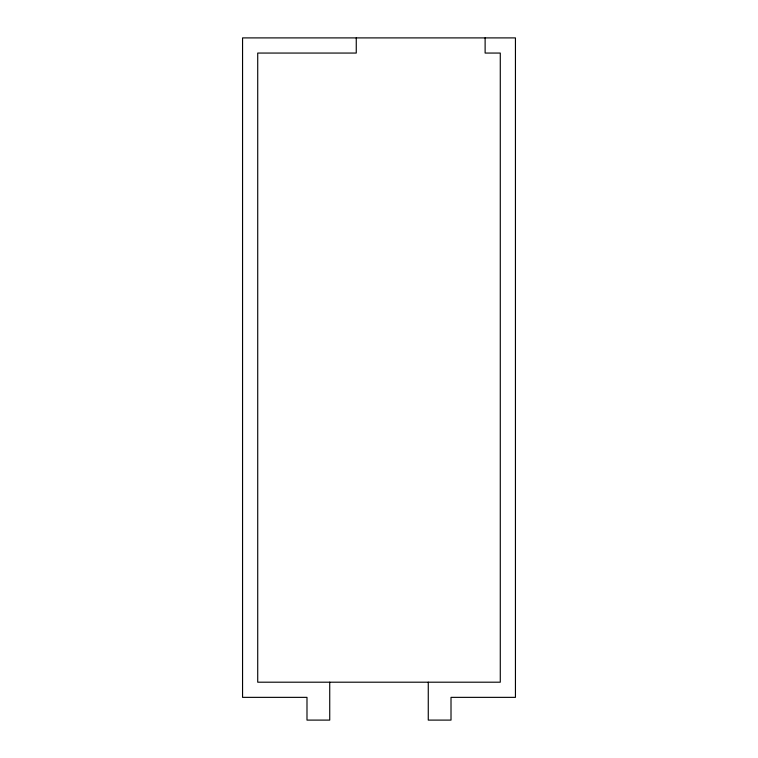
<?xml version="1.0" encoding="UTF-8"?>
<svg xmlns="http://www.w3.org/2000/svg" width="758" height="758" viewBox="0 0 758 758"><rect width="100%" height="100%" fill="white"/><g stroke="black" fill="none" stroke-linecap="round" stroke-linejoin="round"><path stroke-width="1.14" d="M485.12 37.9L485.12 53.06L500.28 53.06L500.28 682.2L257.72 682.2L257.72 53.06L356.26 53.06L356.26 37.9M428.27 682.2L428.27 720.1L451.01 720.1L451.01 697.36L515.44 697.36L515.44 37.9L242.56 37.9L242.56 697.36L306.99 697.36L306.99 720.1L329.73 720.1L329.73 682.2"/></g></svg>
